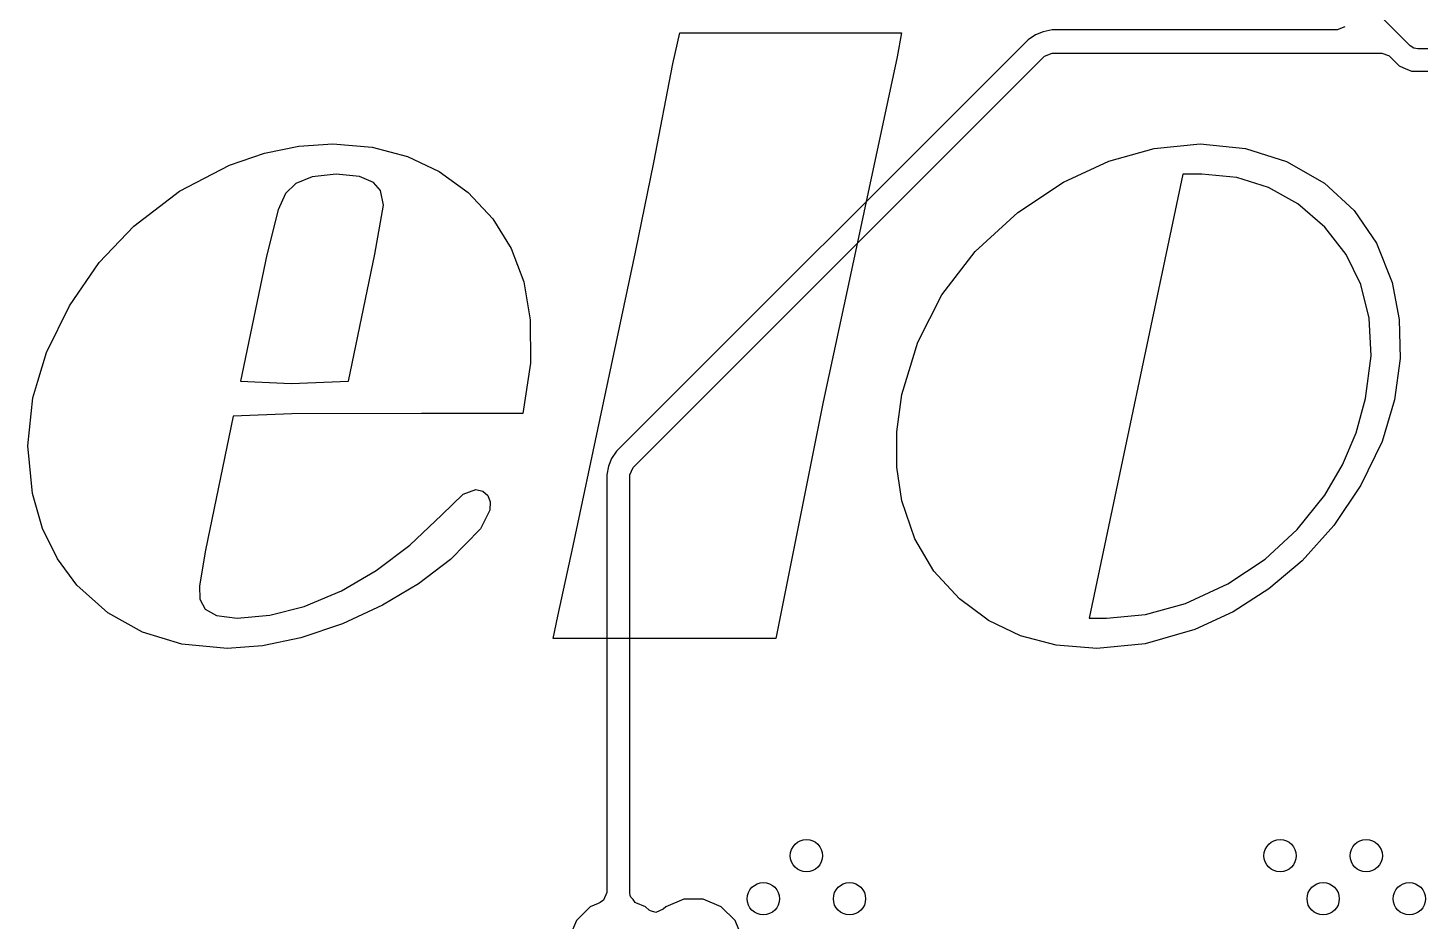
# Model space of a CAD drawing. Extents: x 94.3 to 177.3, y -118.1 to -62.3.
# Drawn here: x 130.58 to 137.05, y -107.9 to -103.75 of the extents above; entities that cross this region are included whole.
import ezdxf

# ---------------------------------------------------------------- set-up
doc = ezdxf.new("R2010")
doc.units = 0
doc.layers.add('BLACK', color=7, linetype='CONTINUOUS')

msp = doc.modelspace()

# ---------------------------------------------------------------- linework, layer by layer
at = {"layer": 'BLACK', "linetype": 'CONTINUOUS'}
for p, q in [((137.004079, -103.835921), (136.354079, -103.185921)), ((133.580207, -103.920486), (133.612081, -103.776322)), ((133.612081, -103.776322), (134.642297, -103.776322)), ((134.642297, -103.776322), (134.621231, -103.888063)), ((135.264211, -103.785329), (135.22934, -103.808631)), ((135.299572, -103.770682), (135.264211, -103.785329)), ((135.340703, -103.7625), (135.299572, -103.770682)), ((136.664991, -103.7625), (135.340703, -103.7625)), ((136.700346, -103.747855), (136.664991, -103.7625)), ((135.22934, -103.808631), (133.318631, -105.71934)), ((137.02056, -103.846933), (137.004079, -103.835921)), ((137.04, -103.8508), (137.02056, -103.846933)), ((149.62, -103.8508), (137.04, -103.8508)), ((133.394645, -105.795355), (135.305355, -103.884645)), ((134.621231, -103.888063), (134.466809, -104.610717)), ((135.305355, -103.884645), (135.34071, -103.87)), ((135.34071, -103.87), (136.872491, -103.87)), ((136.872491, -103.87), (136.903895, -103.881093)), ((136.903895, -103.881093), (136.905963, -103.882762)), ((136.905963, -103.882762), (136.953162, -103.929961)), ((133.491181, -104.378442), (133.580207, -103.920486)), ((136.953162, -103.929961), (136.969665, -103.936796)), ((136.969665, -103.936796), (137.009507, -103.9533)), ((137.009507, -103.9533), (137.009509, -103.9533)), ((137.009509, -103.9533), (149.650491, -103.9533)), ((131.682733, -104.335345), (131.842211, -104.302864)), ((131.842211, -104.302864), (132.000261, -104.292163)), ((132.000261, -104.292163), (132.183717, -104.307008)), ((135.814752, -104.313459), (136.028986, -104.292163)), ((136.028986, -104.292163), (136.23943, -104.312917)), ((131.520507, -104.390715), (131.682733, -104.335345)), ((132.183717, -104.307008), (132.347467, -104.349962)), ((132.347467, -104.349962), (132.494994, -104.420053)), ((135.603872, -104.371833), (135.814752, -104.313459)), ((136.23943, -104.312917), (136.430283, -104.37375)), ((131.28774, -104.511446), (131.520507, -104.390715)), ((132.015465, -104.432847), (131.903832, -104.444718)), ((132.124923, -104.443868), (132.015465, -104.432847)), ((132.494994, -104.420053), (132.628942, -104.51821)), ((133.406367, -104.794998), (133.491181, -104.378442)), ((135.39363, -104.469436), (135.603872, -104.371833)), ((135.948752, -104.432847), (135.513878, -106.49621)), ((136.036313, -104.432847), (135.948752, -104.432847)), ((136.199282, -104.448467), (136.036313, -104.432847)), ((136.430283, -104.37375), (136.60601, -104.475162)), ((131.829163, -104.47552), (131.780809, -104.521873)), ((131.903832, -104.444718), (131.829163, -104.47552)), ((132.188615, -104.470786), (132.124923, -104.443868)), ((132.222461, -104.50905), (132.188615, -104.470786)), ((135.181769, -104.61035), (135.39363, -104.469436)), ((136.346838, -104.494173), (136.199282, -104.448467)), ((136.482367, -104.57014), (136.346838, -104.494173)), ((136.60601, -104.475162), (136.744079, -104.600961)), ((131.075375, -104.673914), (131.28774, -104.511446)), ((131.780809, -104.521873), (131.746467, -104.598796)), ((132.235101, -104.576645), (132.222461, -104.50905)), ((132.628942, -104.51821), (132.74358, -104.640477)), ((131.746467, -104.598796), (131.693981, -104.806905)), ((132.195717, -104.804523), (132.235101, -104.576645)), ((134.466809, -104.610717), (134.399947, -104.922676)), ((134.982938, -104.792824), (135.181769, -104.61035)), ((136.608208, -104.679043), (136.482367, -104.57014)), ((136.744079, -104.600961), (136.848085, -104.753195)), ((130.915265, -104.843185), (131.075375, -104.673914)), ((132.74358, -104.640477), (132.829076, -104.777841)), ((136.707208, -104.806192), (136.608208, -104.679043)), ((136.848085, -104.753195), (136.919801, -104.936414)), ((131.693981, -104.806905), (131.571798, -105.394553)), ((132.072984, -105.39437), (132.195717, -104.804523)), ((132.829076, -104.777841), (132.887212, -104.932825)), ((133.241687, -105.568759), (133.406367, -104.794998)), ((134.829322, -104.992955), (134.982938, -104.792824)), ((136.775296, -104.945992), (136.707208, -104.806192)), ((130.776971, -105.044492), (130.915265, -104.843185)), ((132.887212, -104.932825), (132.917627, -105.109108)), ((134.399947, -104.922676), (134.277948, -105.49109)), ((136.813996, -105.101364), (136.775296, -104.945992)), ((136.919801, -104.936414), (136.952677, -105.108704)), ((134.716814, -105.212867), (134.829322, -104.992955)), ((130.67066, -105.262044), (130.776971, -105.044492)), ((132.917627, -105.109108), (132.917837, -105.311275)), ((136.822293, -105.276291), (136.813996, -105.101364)), ((136.952677, -105.108704), (136.957032, -105.289437)), ((130.630776, -105.394553), (130.67066, -105.262044)), ((134.643763, -105.456102), (134.716814, -105.212867)), ((132.917837, -105.311275), (132.883382, -105.544579)), ((136.796702, -105.475519), (136.822293, -105.276291)), ((136.957032, -105.289437), (136.931524, -105.481198)), ((130.607344, -105.472405), (130.630776, -105.394553)), ((131.571798, -105.394553), (131.806821, -105.40591)), ((131.806821, -105.40591), (132.072984, -105.39437)), ((134.619362, -105.630281), (134.643763, -105.456102)), ((130.583851, -105.694595), (130.607344, -105.472405)), ((134.277948, -105.49109), (134.074982, -106.505186)), ((136.752868, -105.634845), (136.796702, -105.475519)), ((136.931524, -105.481198), (136.87341, -105.675533)), ((131.537726, -105.558135), (131.4084, -106.180038)), ((131.810118, -105.546594), (131.537726, -105.558135)), ((132.411688, -105.544579), (131.810118, -105.546594)), ((132.883382, -105.544579), (132.411688, -105.544579)), ((133.116573, -106.160071), (133.241687, -105.568759)), ((134.619769, -105.794722), (134.619362, -105.630281)), ((136.689978, -105.78414), (136.752868, -105.634845)), ((130.605696, -105.916439), (130.583851, -105.694595)), ((133.318631, -105.71934), (133.295329, -105.754211)), ((136.87341, -105.675533), (136.775636, -105.877421)), ((133.280682, -105.789572), (133.2725, -105.830703)), ((133.295329, -105.754211), (133.280682, -105.789572)), ((136.607658, -105.924682), (136.689978, -105.78414)), ((133.2725, -105.830703), (133.2725, -107.771761)), ((133.38, -105.83071), (133.394645, -105.795355)), ((133.38, -107.773459), (133.38, -105.83071)), ((134.643763, -105.951427), (134.619769, -105.794722)), ((130.652131, -106.079267), (130.605696, -105.916439)), ((132.506027, -106.015357), (132.605312, -105.91937)), ((132.605312, -105.91937), (132.66448, -105.898304)), ((132.66448, -105.898304), (132.697551, -105.905405)), ((132.697551, -105.905405), (132.720167, -105.925781)), ((136.775636, -105.877421), (136.649188, -106.066064)), ((132.720167, -105.925781), (132.731641, -105.955381)), ((132.731641, -105.955381), (132.730059, -105.993742)), ((134.703299, -106.127737), (134.643763, -105.951427)), ((136.479838, -106.084673), (136.607658, -105.924682)), ((132.357391, -106.156825), (132.506027, -106.015357)), ((132.730059, -105.993742), (132.685852, -106.080615)), ((130.720921, -106.220242), (130.652131, -106.079267)), ((132.685852, -106.080615), (132.546693, -106.223818)), ((136.33014, -106.221661), (136.479838, -106.084673)), ((136.649188, -106.066064), (136.502145, -106.230413)), ((131.4084, -106.180038), (131.381456, -106.345107)), ((132.202325, -106.273976), (132.357391, -106.156825)), ((133.044949, -106.486318), (133.116573, -106.160071)), ((134.791829, -106.278118), (134.703299, -106.127737)), ((130.811959, -106.34252), (130.720921, -106.220242)), ((132.546693, -106.223818), (132.397514, -106.337016)), ((136.156664, -106.337025), (136.33014, -106.221661)), ((136.502145, -106.230413), (136.347503, -106.360516)), ((132.040195, -106.368532), (132.202325, -106.273976)), ((134.910293, -106.406451), (134.791829, -106.278118)), ((130.955378, -106.470881), (130.811959, -106.34252)), ((131.381456, -106.345107), (131.382571, -106.407733)), ((131.867905, -106.441518), (132.040195, -106.368532)), ((132.397514, -106.337016), (132.230879, -106.43645)), ((135.960966, -106.427594), (136.156664, -106.337025)), ((136.347503, -106.360516), (136.181704, -106.466172)), ((131.382571, -106.407733), (131.407932, -106.453534)), ((132.230879, -106.43645), (132.045141, -106.522039)), ((135.031207, -106.49621), (134.910293, -106.406451)), ((135.774043, -106.479416), (135.960966, -106.427594)), ((131.116736, -106.561826), (130.955378, -106.470881)), ((131.407932, -106.453534), (131.460813, -106.483879)), ((131.460813, -106.483879), (131.556045, -106.49621)), ((131.556045, -106.49621), (131.707361, -106.482927)), ((131.707361, -106.482927), (131.867905, -106.441518)), ((133.023333, -106.59), (133.044949, -106.486318)), ((135.044857, -106.506343), (135.031207, -106.49621)), ((135.513878, -106.49621), (135.593012, -106.49621)), ((135.593012, -106.49621), (135.774043, -106.479416)), ((136.181704, -106.466172), (136.003524, -106.5486)), ((131.299647, -106.617534), (131.116736, -106.561826)), ((132.045141, -106.522039), (131.851547, -106.587734)), ((134.074982, -106.505186), (134.057397, -106.59)), ((135.193994, -106.577799), (135.044857, -106.506343)), ((136.003524, -106.5486), (135.773753, -106.615204)), ((131.509333, -106.636894), (131.299647, -106.617534)), ((131.673743, -106.624997), (131.509333, -106.636894)), ((131.851547, -106.587734), (131.673743, -106.624997)), ((134.057397, -106.59), (133.023333, -106.59)), ((135.360515, -106.621689), (135.193994, -106.577799)), ((135.548133, -106.636894), (135.360515, -106.621689)), ((135.773753, -106.615204), (135.548133, -106.636894)), ((133.2725, -107.771761), (133.257855, -107.807116)), ((133.382106, -107.784049), (133.38, -107.773459)), ((133.381776, -107.786668), (133.382106, -107.784049)), ((133.382919, -107.788141), (133.381776, -107.786668)), ((133.383805, -107.792592), (133.382919, -107.788141)), ((133.395287, -107.804075), (133.383805, -107.792592)), ((133.195328, -107.837138), (133.131338, -107.901128)), ((133.195333, -107.837134), (133.195328, -107.837138)), ((133.233054, -107.821509), (133.195333, -107.837134)), ((133.241635, -107.817954), (133.233054, -107.821509)), ((133.257855, -107.807116), (133.241635, -107.817954)), ((133.405241, -107.816898), (133.395287, -107.804075)), ((133.407976, -107.818457), (133.405241, -107.816898)), ((133.453068, -107.837135), (133.407976, -107.818457)), ((133.469399, -107.853466), (133.453068, -107.837135)), ((133.475241, -107.856796), (133.469399, -107.853466)), ((133.5, -107.863357), (133.475241, -107.856796)), ((133.535355, -107.848712), (133.5, -107.863357)), ((133.546928, -107.837138), (133.535355, -107.848712)), ((133.546934, -107.837134), (133.546928, -107.837138)), ((133.630546, -107.8025), (133.546934, -107.837134)), ((133.630547, -107.8025), (133.630546, -107.8025)), ((133.721053, -107.8025), (133.630547, -107.8025)), ((133.804668, -107.837135), (133.721053, -107.8025)), ((133.868665, -107.901132), (133.804668, -107.837135)), ((133.131334, -107.901134), (133.09859, -107.980185)), ((133.131338, -107.901128), (133.131334, -107.901134)), ((133.9033, -107.984747), (133.868665, -107.901132))]:
    msp.add_line(p, q, dxfattribs=at)
at = {"layer": 'BLACK'}
for centre in [(134.2, -107.6), (136.4, -107.6), (136.8, -107.6), (134, -107.8), (134.4, -107.8), (136.6, -107.8), (137, -107.8)]:
    msp.add_circle(centre, 0.075, dxfattribs=at)

doc.saveas('drawing.dxf')
